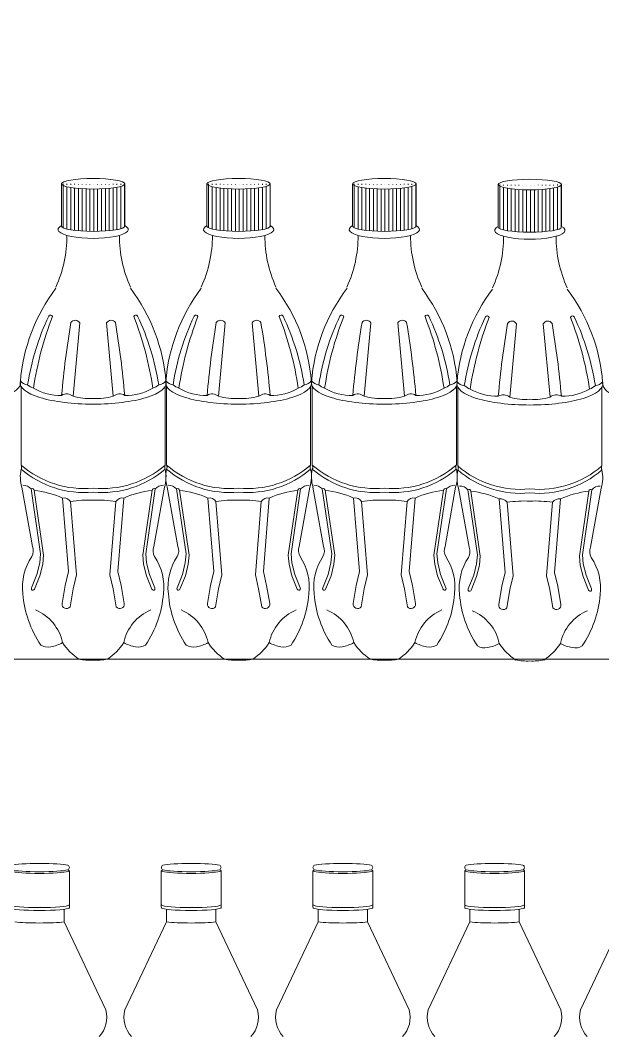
# Model space of a CAD drawing. Header units: millimetres. Extents: x 1287 to 21021, y -1522 to 4173.
# Drawn here: x 9309.25 to 9328.46, y 3402.32 to 3435.86 of the extents above; entities that cross this region are included whole.
import ezdxf

# ---------------------------------------------------------------- set-up
doc = ezdxf.new("R2010")
doc.units = ezdxf.units.MM

# ---------------------------------------------------------------- blocks, each defined once
blk = doc.blocks.new('şişe dolabı')
at = {"lineweight": 9}
h = blk.add_hatch(dxfattribs=at)
h.set_pattern_fill('LINE', scale=0.04, angle=90, style=0)
h.set_pattern_definition([(90, (9727.85199, 3674.91777), (-0.127, 8e-18), [])])
edge = h.paths.add_edge_path()
edge.add_ellipse((9756.013, 3726.257), major_axis=(1.045, 0), ratio=0.166366, start_angle=180, end_angle=360, ccw=False)
edge.add_line((9754.967, 3726.22), (9754.967, 3724.859))
edge.add_ellipse((9756.013, 3724.859), major_axis=(1.045, 0), ratio=0.166366, start_angle=180, end_angle=360)
edge.add_line((9757.058, 3724.859), (9757.058, 3726.22))
h = blk.add_hatch(dxfattribs=at)
h.set_pattern_fill('LINE', scale=0.04, angle=90, style=0)
h.set_pattern_definition([(90, (9732.65173, 3674.91777), (-0.127, 8e-18), [])])
edge = h.paths.add_edge_path()
edge.add_ellipse((9760.813, 3726.257), major_axis=(1.045, 0), ratio=0.166366, start_angle=180, end_angle=360, ccw=False)
edge.add_line((9759.767, 3726.22), (9759.767, 3724.859))
edge.add_ellipse((9760.813, 3724.859), major_axis=(1.045, 0), ratio=0.166366, start_angle=180, end_angle=360)
edge.add_line((9761.858, 3724.859), (9761.858, 3726.22))
h = blk.add_hatch(dxfattribs=at)
h.set_pattern_fill('LINE', scale=0.04, angle=90, style=0)
h.set_pattern_definition([(90, (9737.45998, 3674.91777), (-0.127, 8e-18), [])])
edge = h.paths.add_edge_path()
edge.add_ellipse((9765.621, 3726.257), major_axis=(1.045, 0), ratio=0.166366, start_angle=180, end_angle=360, ccw=False)
edge.add_line((9764.575, 3726.22), (9764.575, 3724.859))
edge.add_ellipse((9765.621, 3724.859), major_axis=(1.045, 0), ratio=0.166366, start_angle=180, end_angle=360)
edge.add_line((9766.666, 3724.859), (9766.666, 3726.22))
h = blk.add_hatch(dxfattribs=at)
h.set_pattern_fill('LINE', scale=0.04, angle=90, style=0)
h.set_pattern_definition([(90, (9742.26198, 3674.88957), (-0.127, 8e-18), [])])
edge = h.paths.add_edge_path()
edge.add_ellipse((9770.423, 3726.229), major_axis=(1.045, 0), ratio=0.166366, start_angle=180, end_angle=360, ccw=False)
edge.add_line((9769.377, 3726.192), (9769.377, 3724.831))
edge.add_ellipse((9770.423, 3724.831), major_axis=(1.045, 0), ratio=0.166366, start_angle=180, end_angle=360)
edge.add_line((9771.468, 3724.831), (9771.468, 3726.192))
at = {"color": 7, "lineweight": 9}
for p, q in [((9754.967, 3726.257), (9754.967, 3724.859)), ((9757.058, 3726.257), (9757.058, 3724.859)), ((9759.767, 3726.257), (9759.767, 3724.859)), ((9761.858, 3726.257), (9761.858, 3724.859)), ((9764.575, 3726.257), (9764.575, 3724.859)), ((9766.666, 3726.257), (9766.666, 3724.859)), ((9769.377, 3726.229), (9769.377, 3724.831)), ((9771.468, 3726.229), (9771.468, 3724.831)), ((9755.569, 3721.663), (9755.348, 3719.242)), ((9756.457, 3721.663), (9756.678, 3719.242)), ((9760.368, 3721.663), (9760.148, 3719.242)), ((9761.257, 3721.663), (9761.477, 3719.242)), ((9765.177, 3721.663), (9764.956, 3719.242)), ((9766.065, 3721.663), (9766.286, 3719.242)), ((9769.979, 3721.634), (9769.758, 3719.214)), ((9770.867, 3721.634), (9771.088, 3719.214)), ((9753.637, 3719.569), (9753.637, 3716.972)), ((9758.389, 3719.569), (9758.389, 3716.972)), ((9758.436, 3719.569), (9758.436, 3716.972)), ((9763.189, 3719.569), (9763.189, 3716.972)), ((9763.245, 3719.569), (9763.245, 3716.972)), ((9767.997, 3719.569), (9767.997, 3716.972)), ((9768.047, 3719.541), (9768.047, 3716.944)), ((9772.799, 3719.541), (9772.799, 3716.944)), ((9753.659, 3716.24), (9754.011, 3714.289)), ((9753.967, 3716.185), (9754.28, 3714.04)), ((9754.063, 3716.142), (9754.376, 3713.997)), ((9757.962, 3716.142), (9757.649, 3713.997)), ((9758.059, 3716.185), (9757.746, 3714.04)), ((9758.366, 3716.24), (9758.015, 3714.289)), ((9758.459, 3716.24), (9758.811, 3714.289)), ((9758.767, 3716.185), (9759.08, 3714.04)), ((9758.863, 3716.142), (9759.176, 3713.997)), ((9762.762, 3716.142), (9762.449, 3713.997)), ((9762.859, 3716.185), (9762.545, 3714.04)), ((9763.166, 3716.24), (9762.814, 3714.289)), ((9763.267, 3716.24), (9763.619, 3714.289)), ((9763.575, 3716.185), (9763.888, 3714.04)), ((9763.671, 3716.142), (9763.984, 3713.997)), ((9767.57, 3716.142), (9767.257, 3713.997)), ((9767.667, 3716.185), (9767.354, 3714.04)), ((9767.974, 3716.24), (9767.623, 3714.289)), ((9768.069, 3716.212), (9768.421, 3714.26)), ((9768.377, 3716.157), (9768.69, 3714.012)), ((9768.473, 3716.114), (9768.786, 3713.969)), ((9772.372, 3716.114), (9772.059, 3713.969)), ((9772.469, 3716.157), (9772.156, 3714.012)), ((9772.776, 3716.212), (9772.425, 3714.26)), ((9755, 3715.886), (9755.197, 3713.459)), ((9755.263, 3715.775), (9755.459, 3713.348)), ((9756.763, 3715.775), (9756.566, 3713.348)), ((9757.025, 3715.886), (9756.829, 3713.459)), ((9759.8, 3715.886), (9759.996, 3713.459)), ((9760.063, 3715.775), (9760.259, 3713.348)), ((9761.562, 3715.775), (9761.366, 3713.348)), ((9761.825, 3715.886), (9761.629, 3713.459)), ((9764.608, 3715.886), (9764.804, 3713.459)), ((9764.871, 3715.775), (9765.067, 3713.348)), ((9766.371, 3715.775), (9766.174, 3713.348)), ((9766.633, 3715.886), (9766.437, 3713.459)), ((9769.41, 3715.857), (9769.606, 3713.43)), ((9769.673, 3715.746), (9769.869, 3713.319)), ((9771.173, 3715.746), (9770.976, 3713.319)), ((9771.435, 3715.857), (9771.239, 3713.43)), ((9754.28, 3714.04), (9754.252, 3713.743)), ((9757.746, 3714.04), (9757.774, 3713.743)), ((9759.08, 3714.04), (9759.052, 3713.743)), ((9762.545, 3714.04), (9762.573, 3713.743)), ((9763.888, 3714.04), (9763.86, 3713.743)), ((9767.354, 3714.04), (9767.382, 3713.743)), ((9754.252, 3713.743), (9754.159, 3713.365)), ((9754.348, 3713.7), (9754.255, 3713.323)), ((9754.376, 3713.997), (9754.348, 3713.7)), ((9757.649, 3713.997), (9757.677, 3713.7)), ((9757.677, 3713.7), (9757.771, 3713.323)), ((9757.774, 3713.743), (9757.867, 3713.365)), ((9759.052, 3713.743), (9758.958, 3713.365)), ((9759.148, 3713.7), (9759.055, 3713.323)), ((9759.176, 3713.997), (9759.148, 3713.7)), ((9762.449, 3713.997), (9762.477, 3713.7)), ((9762.477, 3713.7), (9762.57, 3713.323)), ((9762.573, 3713.743), (9762.667, 3713.365)), ((9763.86, 3713.743), (9763.767, 3713.365)), ((9763.956, 3713.7), (9763.863, 3713.323)), ((9763.984, 3713.997), (9763.956, 3713.7)), ((9767.257, 3713.997), (9767.285, 3713.7)), ((9767.285, 3713.7), (9767.379, 3713.323)), ((9767.382, 3713.743), (9767.475, 3713.365)), ((9768.662, 3713.714), (9768.569, 3713.337)), ((9768.69, 3714.012), (9768.662, 3713.714)), ((9768.786, 3713.969), (9768.758, 3713.672)), ((9772.059, 3713.969), (9772.087, 3713.672)), ((9772.156, 3714.012), (9772.184, 3713.714)), ((9772.184, 3713.714), (9772.277, 3713.337)), ((9754.159, 3713.365), (9753.98, 3712.92)), ((9755.197, 3713.459), (9755.088, 3713.001)), ((9755.459, 3713.348), (9755.351, 3712.89)), ((9756.566, 3713.348), (9756.674, 3712.89)), ((9756.829, 3713.459), (9756.937, 3713.001)), ((9757.867, 3713.365), (9758.045, 3712.92)), ((9758.958, 3713.365), (9758.78, 3712.92)), ((9759.996, 3713.459), (9759.888, 3713.001)), ((9760.259, 3713.348), (9760.151, 3712.89)), ((9761.366, 3713.348), (9761.474, 3712.89)), ((9761.629, 3713.459), (9761.737, 3713.001)), ((9762.667, 3713.365), (9762.845, 3712.92)), ((9763.767, 3713.365), (9763.588, 3712.92)), ((9764.804, 3713.459), (9764.696, 3713.001)), ((9765.067, 3713.348), (9764.959, 3712.89)), ((9766.174, 3713.348), (9766.282, 3712.89)), ((9766.437, 3713.459), (9766.545, 3713.001)), ((9767.475, 3713.365), (9767.653, 3712.92)), ((9768.758, 3713.672), (9768.665, 3713.294)), ((9769.606, 3713.43), (9769.498, 3712.973)), ((9771.239, 3713.43), (9771.347, 3712.973)), ((9772.087, 3713.672), (9772.181, 3713.294)), ((9754.255, 3713.323), (9754.077, 3712.877)), ((9757.771, 3713.323), (9757.949, 3712.877)), ((9759.055, 3713.323), (9758.877, 3712.877)), ((9762.57, 3713.323), (9762.749, 3712.877)), ((9763.863, 3713.323), (9763.685, 3712.877)), ((9767.379, 3713.323), (9767.557, 3712.877)), ((9768.569, 3713.337), (9768.39, 3712.892)), ((9768.665, 3713.294), (9768.487, 3712.849)), ((9769.869, 3713.319), (9769.761, 3712.862)), ((9770.976, 3713.319), (9771.084, 3712.862)), ((9772.181, 3713.294), (9772.359, 3712.849)), ((9772.277, 3713.337), (9772.455, 3712.892)), ((9755.088, 3713.001), (9754.987, 3712.405)), ((9755.351, 3712.89), (9755.25, 3712.294)), ((9756.674, 3712.89), (9756.775, 3712.294)), ((9756.937, 3713.001), (9757.038, 3712.405)), ((9759.888, 3713.001), (9759.787, 3712.405)), ((9760.151, 3712.89), (9760.05, 3712.294)), ((9761.474, 3712.89), (9761.575, 3712.294)), ((9761.737, 3713.001), (9761.838, 3712.405)), ((9764.696, 3713.001), (9764.595, 3712.405)), ((9764.959, 3712.89), (9764.858, 3712.294)), ((9766.282, 3712.89), (9766.383, 3712.294)), ((9766.545, 3713.001), (9766.646, 3712.405)), ((9769.498, 3712.973), (9769.397, 3712.377)), ((9769.761, 3712.862), (9769.66, 3712.266)), ((9771.084, 3712.862), (9771.185, 3712.266)), ((9771.347, 3712.973), (9771.448, 3712.377)), ((9755.229, 3702.475), (9755.229, 3703.585)), ((9758.262, 3703.585), (9758.262, 3702.475)), ((9760.234, 3702.475), (9760.234, 3703.585)), ((9763.267, 3703.585), (9763.267, 3702.475)), ((9765.239, 3702.475), (9765.239, 3703.585)), ((9768.272, 3703.585), (9768.272, 3702.475)), ((9770.244, 3702.475), (9770.244, 3703.585)), ((9755.055, 3702.315), (9755.055, 3701.9)), ((9755.229, 3702.381), (9755.229, 3702.475)), ((9758.262, 3702.381), (9758.262, 3702.472)), ((9758.436, 3702.315), (9758.436, 3701.9)), ((9760.06, 3702.315), (9760.06, 3701.9)), ((9760.234, 3702.381), (9760.234, 3702.475)), ((9763.267, 3702.381), (9763.267, 3702.472)), ((9763.441, 3702.315), (9763.441, 3701.9)), ((9765.065, 3702.315), (9765.065, 3701.9)), ((9765.239, 3702.381), (9765.239, 3702.475)), ((9768.272, 3702.381), (9768.272, 3702.472)), ((9768.446, 3702.315), (9768.446, 3701.9)), ((9770.07, 3702.315), (9770.07, 3701.9)), ((9770.244, 3702.381), (9770.244, 3702.475)), ((9755.055, 3701.9), (9756.434, 3698.992)), ((9758.436, 3701.9), (9757.058, 3698.992)), ((9760.06, 3701.9), (9761.439, 3698.992)), ((9763.441, 3701.9), (9762.062, 3698.992)), ((9765.065, 3701.9), (9766.444, 3698.992)), ((9768.446, 3701.9), (9767.067, 3698.992)), ((9770.07, 3701.9), (9771.449, 3698.992)), ((9773.472, 3701.9), (9772.093, 3698.992))]:
    blk.add_line(p, q, dxfattribs=at)
at = {"lineweight": 9}
blk.add_line((9736.594, 3710.566), (9819.594, 3710.566), dxfattribs=at)
at = {"color": 7, "lineweight": 9}
for centre, radius, start, end in [((9751.074, 3724.54), 4.074, 335.47, 0.1502), ((9760.952, 3724.54), 4.074, 179.8498, 204.53), ((9755.873, 3724.54), 4.074, 335.47, 0.1502), ((9765.752, 3724.54), 4.074, 179.8498, 204.53), ((9760.682, 3724.54), 4.074, 335.47, 0.1502), ((9770.56, 3724.54), 4.074, 179.8498, 204.53), ((9765.484, 3724.512), 4.074, 335.47, 0.1502), ((9775.362, 3724.512), 4.074, 179.8498, 204.53), ((9759.452, 3719.27), 5.859, 142.8669, 175.5508), ((9752.574, 3719.27), 5.859, 4.4492, 37.1331), ((9764.252, 3719.27), 5.859, 142.8669, 175.5508), ((9757.373, 3719.27), 5.859, 4.4492, 37.1331), ((9769.06, 3719.27), 5.859, 142.8669, 175.5508), ((9762.182, 3719.27), 5.859, 4.4492, 37.1331), ((9773.862, 3719.242), 5.859, 142.8669, 175.5508), ((9766.984, 3719.242), 5.859, 4.4492, 37.1331), ((9761.908, 3718.385), 8.152, 154.5416, 171.264), ((9764.927, 3717.885), 11.005, 158.7389, 171.5101), ((9754.606, 3721.856), 0.0677, 17.1092, 149.9066), ((9755.42, 3721.584), 0.169, 27.8675, 147.731), ((9756.606, 3721.584), 0.169, 32.269, 152.1325), ((9757.419, 3721.856), 0.0677, 30.0934, 162.8908), ((9747.099, 3717.885), 11.005, 8.4899, 21.2611), ((9750.117, 3718.385), 8.152, 8.736, 25.4584), ((9766.708, 3718.385), 8.152, 154.5416, 171.264), ((9769.727, 3717.885), 11.005, 158.7389, 171.5101), ((9759.406, 3721.856), 0.0677, 17.1092, 149.9066), ((9760.219, 3721.584), 0.169, 27.8675, 147.731), ((9761.406, 3721.584), 0.169, 32.269, 152.1325), ((9762.219, 3721.856), 0.0677, 30.0934, 162.8908), ((9751.898, 3717.885), 11.005, 8.4899, 21.2611), ((9754.917, 3718.385), 8.152, 8.736, 25.4584), ((9771.516, 3718.385), 8.152, 154.5416, 171.264), ((9774.535, 3717.885), 11.005, 158.7389, 171.5101), ((9764.214, 3721.856), 0.0677, 17.1092, 149.9066), ((9765.028, 3721.584), 0.169, 27.8675, 147.731), ((9766.214, 3721.584), 0.169, 32.269, 152.1325), ((9767.027, 3721.856), 0.0677, 30.0934, 162.8908), ((9756.707, 3717.885), 11.005, 8.4899, 21.2611), ((9759.725, 3718.385), 8.152, 8.736, 25.4584), ((9776.318, 3718.357), 8.152, 154.5416, 171.264), ((9779.337, 3717.857), 11.005, 158.7389, 171.5101), ((9769.016, 3721.828), 0.0677, 17.1092, 149.9066), ((9771.829, 3721.828), 0.0677, 30.0934, 162.8908), ((9761.509, 3717.857), 11.005, 8.4899, 21.2611), ((9764.527, 3718.357), 8.152, 8.736, 25.4584), ((9785.877, 3716.555), 31.025, 170.5031, 174.9739), ((9726.148, 3716.555), 31.025, 5.0261, 9.4969), ((9790.677, 3716.555), 31.025, 170.5031, 174.9739), ((9730.948, 3716.555), 31.025, 5.0261, 9.4969), ((9795.485, 3716.555), 31.025, 170.5031, 174.9739), ((9735.756, 3716.555), 31.025, 5.0261, 9.4969), ((9800.287, 3716.527), 31.025, 170.5031, 174.9739), ((9769.83, 3721.556), 0.169, 27.8675, 147.731), ((9771.016, 3721.556), 0.169, 32.269, 152.1325), ((9740.558, 3716.527), 31.025, 5.0261, 9.4969), ((9753.88, 3719.961), 0.338, 217.8637, 265.0175), ((9758.146, 3719.961), 0.338, 274.9825, 322.1363), ((9758.68, 3719.961), 0.338, 217.8637, 265.0175), ((9762.945, 3719.961), 0.338, 274.9825, 322.1363), ((9763.488, 3719.961), 0.338, 217.8637, 265.0175), ((9767.754, 3719.961), 0.338, 274.9825, 322.1363), ((9768.29, 3719.932), 0.338, 217.8637, 265.0175), ((9772.556, 3719.932), 0.338, 274.9825, 322.1363), ((9754.323, 3720.201), 0.746, 230.7215, 247.9232), ((9754.921, 3721.017), 1.745, 239.7561, 271.6313), ((9757.104, 3721.017), 1.745, 268.3687, 300.2439), ((9757.703, 3720.201), 0.746, 292.0768, 309.2785), ((9759.123, 3720.201), 0.746, 230.7215, 247.9232), ((9759.721, 3721.017), 1.745, 239.7561, 271.6313), ((9761.904, 3721.017), 1.745, 268.3687, 300.2439), ((9762.502, 3720.201), 0.746, 292.0768, 309.2785), ((9763.931, 3720.201), 0.746, 230.7215, 247.9232), ((9764.529, 3721.017), 1.745, 239.7561, 271.6313), ((9766.712, 3721.017), 1.745, 268.3687, 300.2439), ((9767.311, 3720.201), 0.746, 292.0768, 309.2785), ((9768.733, 3720.173), 0.746, 230.7215, 247.9232), ((9769.331, 3720.989), 1.745, 239.7561, 271.6313), ((9771.514, 3720.989), 1.745, 268.3687, 300.2439), ((9772.113, 3720.173), 0.746, 292.0768, 309.2785), ((9755.139, 3719.005), 0.316, 48.6304, 122.0332), ((9755.875, 3721.028), 1.862, 253.557, 274.2423), ((9756.151, 3721.028), 1.862, 265.7577, 286.443), ((9756.887, 3719.005), 0.316, 57.9668, 131.3696), ((9759.939, 3719.005), 0.316, 48.6304, 122.0332), ((9760.675, 3721.028), 1.862, 253.557, 274.2423), ((9760.95, 3721.028), 1.862, 265.7577, 286.443), ((9761.686, 3719.005), 0.316, 57.9668, 131.3696), ((9764.747, 3719.005), 0.316, 48.6304, 122.0332), ((9765.483, 3721.028), 1.862, 253.557, 274.2423), ((9765.759, 3721.028), 1.862, 265.7577, 286.443), ((9766.495, 3719.005), 0.316, 57.9668, 131.3696), ((9769.549, 3718.977), 0.316, 48.6304, 122.0332), ((9770.285, 3721), 1.862, 253.557, 274.2423), ((9770.561, 3721), 1.862, 265.7577, 286.443), ((9771.297, 3718.977), 0.316, 57.9668, 131.3696), ((9754.801, 3716.583), 1.192, 167.5535, 196.747), ((9755.71, 3719.366), 3.167, 229.0989, 275.4821), ((9753.507, 3716.906), 0.145, 333.0533, 26.9467), ((9755.71, 3719.234), 3.167, 229.0989, 275.4821), ((9756.315, 3719.366), 3.167, 264.5179, 310.9011), ((9756.315, 3719.234), 3.167, 264.5179, 310.9011), ((9757.225, 3716.583), 1.192, 343.253, 12.4465), ((9758.518, 3716.906), 0.145, 153.0533, 206.9467), ((9759.6, 3716.583), 1.192, 167.5535, 196.747), ((9760.51, 3719.366), 3.167, 229.0989, 275.4821), ((9758.307, 3716.906), 0.145, 333.0533, 26.9467), ((9760.51, 3719.234), 3.167, 229.0989, 275.4821), ((9761.115, 3719.366), 3.167, 264.5179, 310.9011), ((9761.115, 3719.234), 3.167, 264.5179, 310.9011), ((9762.025, 3716.583), 1.192, 343.253, 12.4465), ((9763.318, 3716.906), 0.145, 153.0533, 206.9467), ((9764.409, 3716.583), 1.192, 167.5535, 196.747), ((9765.318, 3719.366), 3.167, 229.0989, 275.4821), ((9763.115, 3716.906), 0.145, 333.0533, 26.9467), ((9765.318, 3719.234), 3.167, 229.0989, 275.4821), ((9765.923, 3719.366), 3.167, 264.5179, 310.9011), ((9765.923, 3719.234), 3.167, 264.5179, 310.9011), ((9766.833, 3716.583), 1.192, 343.253, 12.4465), ((9768.126, 3716.906), 0.145, 153.0533, 206.9467), ((9769.211, 3716.555), 1.192, 167.5535, 196.747), ((9770.12, 3719.338), 3.167, 229.0989, 275.4821), ((9767.917, 3716.878), 0.145, 333.0533, 26.9467), ((9770.12, 3719.206), 3.167, 229.0989, 275.4821), ((9770.725, 3719.338), 3.167, 264.5179, 310.9011), ((9770.725, 3719.206), 3.167, 264.5179, 310.9011), ((9771.635, 3716.555), 1.192, 343.253, 12.4465), ((9772.928, 3716.878), 0.145, 153.0533, 206.9467), ((9753.696, 3715.95), 0.359, 40.8817, 91.164), ((9754.004, 3716.138), 0.0599, 4.3476, 127.8576), ((9753.7, 3712.981), 3.182, 65.8855, 83.4441), ((9758.326, 3712.981), 3.182, 96.5559, 114.1145), ((9758.022, 3716.138), 0.0599, 52.1424, 175.6524), ((9758.33, 3715.95), 0.359, 88.836, 139.1183), ((9758.495, 3715.95), 0.359, 40.8817, 91.164), ((9758.803, 3716.138), 0.0599, 4.3476, 127.8576), ((9758.5, 3712.981), 3.182, 65.8855, 83.4441), ((9763.125, 3712.981), 3.182, 96.5559, 114.1145), ((9762.822, 3716.138), 0.0599, 52.1424, 175.6524), ((9763.13, 3715.95), 0.359, 88.836, 139.1183), ((9763.304, 3715.95), 0.359, 40.8817, 91.164), ((9763.612, 3716.138), 0.0599, 4.3476, 127.8576), ((9763.308, 3712.981), 3.182, 65.8855, 83.4441), ((9767.934, 3712.981), 3.182, 96.5559, 114.1145), ((9767.63, 3716.138), 0.0599, 52.1424, 175.6524), ((9767.938, 3715.95), 0.359, 88.836, 139.1183), ((9768.106, 3715.922), 0.359, 40.8817, 91.164), ((9768.414, 3716.11), 0.0599, 4.3476, 127.8576), ((9768.11, 3712.953), 3.182, 65.8855, 83.4441), ((9772.736, 3712.953), 3.182, 96.5559, 114.1145), ((9772.432, 3716.11), 0.0599, 52.1424, 175.6524), ((9772.74, 3715.922), 0.359, 88.836, 139.1183), ((9755.049, 3715.634), 0.256, 33.2178, 101.0314), ((9755.852, 3711.667), 4.149, 87.7779, 98.1583), ((9756.174, 3711.667), 4.149, 81.8417, 92.2221), ((9756.977, 3715.634), 0.256, 78.9686, 146.7822), ((9759.849, 3715.634), 0.256, 33.2178, 101.0314), ((9760.652, 3711.667), 4.149, 87.7779, 98.1583), ((9760.973, 3711.667), 4.149, 81.8417, 92.2221), ((9761.776, 3715.634), 0.256, 78.9686, 146.7822), ((9764.657, 3715.634), 0.256, 33.2178, 101.0314), ((9765.46, 3711.667), 4.149, 87.7779, 98.1583), ((9765.782, 3711.667), 4.149, 81.8417, 92.2221), ((9766.585, 3715.634), 0.256, 78.9686, 146.7822), ((9769.459, 3715.606), 0.256, 33.2178, 101.0314), ((9770.262, 3711.639), 4.149, 87.7779, 98.1583), ((9770.584, 3711.639), 4.149, 81.8417, 92.2221), ((9771.387, 3715.606), 0.256, 78.9686, 146.7822), ((9753.648, 3714.149), 0.389, 330.2047, 21.0695), ((9758.378, 3714.149), 0.389, 158.9305, 209.7953), ((9758.447, 3714.149), 0.389, 330.2047, 21.0695), ((9763.178, 3714.149), 0.389, 158.9305, 209.7953), ((9763.256, 3714.149), 0.389, 330.2047, 21.0695), ((9767.986, 3714.149), 0.389, 158.9305, 209.7953), ((9768.058, 3714.12), 0.389, 330.2047, 21.0695), ((9772.788, 3714.12), 0.389, 158.9305, 209.7953), ((9755.498, 3712.949), 1.817, 146.353, 187.0356), ((9756.528, 3712.949), 1.817, 352.9644, 33.647), ((9760.298, 3712.949), 1.817, 146.353, 187.0356), ((9761.327, 3712.949), 1.817, 352.9644, 33.647), ((9765.106, 3712.949), 1.817, 146.353, 187.0356), ((9766.136, 3712.949), 1.817, 352.9644, 33.647), ((9769.908, 3712.92), 1.817, 146.353, 187.0356), ((9770.938, 3712.92), 1.817, 352.9644, 33.647), ((9757.203, 3712.998), 3.519, 184.4312, 213.9131), ((9754.026, 3712.893), 0.0531, 149.6058, 342.5995), ((9754.822, 3712.998), 3.519, 326.0869, 355.5688), ((9758, 3712.893), 0.0531, 197.4005, 30.3942), ((9762.003, 3712.998), 3.519, 184.4312, 213.9131), ((9758.826, 3712.893), 0.0531, 149.6058, 342.5995), ((9759.622, 3712.998), 3.519, 326.0869, 355.5688), ((9762.799, 3712.893), 0.0531, 197.4005, 30.3942), ((9766.811, 3712.998), 3.519, 184.4312, 213.9131), ((9763.634, 3712.893), 0.0531, 149.6058, 342.5995), ((9764.43, 3712.998), 3.519, 326.0869, 355.5688), ((9767.607, 3712.893), 0.0531, 197.4005, 30.3942), ((9771.613, 3712.97), 3.519, 184.4312, 213.9131), ((9768.436, 3712.865), 0.0531, 149.6058, 342.5995), ((9769.232, 3712.97), 3.519, 326.0869, 355.5688), ((9772.409, 3712.865), 0.0531, 197.4005, 30.3942), ((9755.134, 3712.384), 0.148, 172.0326, 322.2167), ((9756.892, 3712.384), 0.148, 217.7833, 7.9674), ((9759.933, 3712.384), 0.148, 172.0326, 322.2167), ((9761.692, 3712.384), 0.148, 217.7833, 7.9674), ((9764.742, 3712.384), 0.148, 172.0326, 322.2167), ((9766.5, 3712.384), 0.148, 217.7833, 7.9674), ((9769.544, 3712.356), 0.148, 172.0326, 322.2167), ((9771.302, 3712.356), 0.148, 217.7833, 7.9674), ((9753.513, 3710.792), 1.527, 12.2077, 66.8778), ((9758.513, 3710.792), 1.527, 113.1222, 167.7923), ((9758.313, 3710.792), 1.527, 12.2077, 66.8778), ((9763.313, 3710.792), 1.527, 113.1222, 167.7923), ((9763.121, 3710.792), 1.527, 12.2077, 66.8778), ((9768.121, 3710.792), 1.527, 113.1222, 167.7923), ((9767.923, 3710.764), 1.527, 12.2077, 66.8778), ((9772.923, 3710.764), 1.527, 113.1222, 167.7923), ((9754.52, 3711.418), 0.451, 238.244, 282.5613), ((9754.418, 3712.159), 1.198, 279.6278, 299.3435), ((9756.643, 3712.189), 1.959, 213.2722, 235.8121), ((9755.383, 3712.189), 1.959, 304.1879, 326.7278), ((9757.608, 3712.159), 1.198, 240.6565, 260.3722), ((9757.505, 3711.418), 0.451, 257.4387, 301.756), ((9759.32, 3711.418), 0.451, 238.244, 282.5613), ((9759.218, 3712.159), 1.198, 279.6278, 299.3435), ((9761.443, 3712.189), 1.959, 213.2722, 235.8121), ((9760.183, 3712.189), 1.959, 304.1879, 326.7278), ((9762.408, 3712.159), 1.198, 240.6565, 260.3722), ((9762.305, 3711.418), 0.451, 257.4387, 301.756), ((9764.128, 3711.418), 0.451, 238.244, 282.5613), ((9764.026, 3712.159), 1.198, 279.6278, 299.3435), ((9766.251, 3712.189), 1.959, 213.2722, 235.8121), ((9764.991, 3712.189), 1.959, 304.1879, 326.7278), ((9767.216, 3712.159), 1.198, 240.6565, 260.3722), ((9767.113, 3711.418), 0.451, 257.4387, 301.756), ((9768.93, 3711.39), 0.451, 238.244, 282.5613), ((9768.828, 3712.131), 1.198, 279.6278, 299.3435), ((9771.053, 3712.161), 1.959, 213.2722, 235.8121), ((9769.793, 3712.161), 1.959, 304.1879, 326.7278), ((9772.018, 3712.131), 1.198, 240.6565, 260.3722), ((9771.915, 3711.39), 0.451, 257.4387, 301.756), ((9755.91, 3712.538), 2.003, 259.4054, 272.9298), ((9756.115, 3712.538), 2.003, 267.0702, 280.5946), ((9760.71, 3712.538), 2.003, 259.4054, 272.9298), ((9760.915, 3712.538), 2.003, 267.0702, 280.5946), ((9765.518, 3712.538), 2.003, 259.4054, 272.9298), ((9765.723, 3712.538), 2.003, 267.0702, 280.5946), ((9770.32, 3712.51), 2.003, 259.4054, 272.9298), ((9770.525, 3712.51), 2.003, 267.0702, 280.5946), ((9755.144, 3703.692), 0.0851, 292.2628, 67.7372), ((9758.348, 3703.692), 0.0851, 112.2628, 247.7372), ((9760.149, 3703.692), 0.0851, 292.2628, 67.7372), ((9763.352, 3703.692), 0.0851, 112.2628, 247.7372), ((9765.154, 3703.692), 0.0851, 292.2628, 67.7372), ((9768.357, 3703.692), 0.0851, 112.2628, 247.7372), ((9770.159, 3703.692), 0.0851, 292.2628, 67.7372), ((9755.202, 3702.472), 0.0267, 307.8222, 5.9685), ((9755.202, 3702.378), 0.0267, 307.8222, 5.9685), ((9758.289, 3702.472), 0.0267, 174.0315, 232.1778), ((9758.289, 3702.378), 0.0267, 174.0315, 232.1778), ((9760.207, 3702.472), 0.0267, 307.8222, 5.9685), ((9760.207, 3702.378), 0.0267, 307.8222, 5.9685), ((9763.294, 3702.472), 0.0267, 174.0315, 232.1778), ((9763.294, 3702.378), 0.0267, 174.0315, 232.1778), ((9765.212, 3702.472), 0.0267, 307.8222, 5.9685), ((9765.212, 3702.378), 0.0267, 307.8222, 5.9685), ((9768.299, 3702.472), 0.0267, 174.0315, 232.1778), ((9768.299, 3702.378), 0.0267, 174.0315, 232.1778), ((9770.217, 3702.472), 0.0267, 307.8222, 5.9685), ((9770.217, 3702.378), 0.0267, 307.8222, 5.9685), ((9755.532, 3698.754), 0.933, 316.5219, 14.7719), ((9757.96, 3698.754), 0.933, 165.2281, 223.4781), ((9760.537, 3698.754), 0.933, 316.5219, 14.7719), ((9762.965, 3698.754), 0.933, 165.2281, 223.4781), ((9765.542, 3698.754), 0.933, 316.5219, 14.7719), ((9767.969, 3698.754), 0.933, 165.2281, 223.4781), ((9770.546, 3698.754), 0.933, 316.5219, 14.7719), ((9772.996, 3698.754), 0.933, 165.2281, 223.4781)]:
    blk.add_arc(centre, radius, start, end, dxfattribs=at)
for centre in [(9756.013, 3726.257), (9760.813, 3726.257), (9765.621, 3726.257), (9770.423, 3726.229)]:
    blk.add_ellipse(centre, major_axis=(1.045, 0), ratio=0.166366, dxfattribs=at)
at = {"color": 7, "lineweight": 9, "extrusion": (0, 0, -1)}
for centre, major_axis, ratio, start_param, end_param in [((9756.013, 3724.747), (-1.159, 0), 0.254188, 2.694786, 6.729992), ((9760.813, 3724.747), (-1.159, 0), 0.254188, 2.694786, 6.729992), ((9765.621, 3724.747), (-1.159, 0), 0.254188, 2.694786, 6.729992), ((9770.423, 3724.719), (-1.159, 0), 0.254188, 2.694786, 6.729992), ((9751.205, 3719.68), (-2.407, 0), 0.289681, 3.077687, 4.712389), ((9756.013, 3719.68), (-2.407, 0), 0.289681, 3.077687, 4.712389), ((9760.813, 3719.68), (-2.407, 0), 0.289681, 3.077687, 4.712389), ((9765.621, 3719.68), (-2.407, 0), 0.289681, 3.077687, 4.712389), ((9770.423, 3719.652), (-2.407, 0), 0.289681, 3.077687, 4.712389), ((9754.243, 3703.743), (-0.986, 0), 0.087618, 1.570796, 2.812571), ((9759.248, 3703.743), (-0.986, 0), 0.087618, 1.570796, 2.812571), ((9764.253, 3703.743), (-0.986, 0), 0.087618, 1.570796, 2.812571), ((9769.258, 3703.743), (-0.986, 0), 0.087618, 1.570796, 2.812571), ((9754.243, 3703.585), (0.986, 0), 0.087618, 5.954164, 9.753799), ((9754.243, 3703.641), (0.986, 0), 0.087618, 1.570796, 2.812571), ((9759.248, 3703.585), (0.986, 0), 0.087618, 5.954164, 9.753799), ((9759.248, 3703.641), (0.986, 0), 0.087618, 1.570796, 2.812571), ((9764.253, 3703.585), (0.986, 0), 0.087618, 5.954164, 9.753799), ((9764.253, 3703.641), (0.986, 0), 0.087618, 1.570796, 2.812571), ((9769.258, 3703.585), (0.986, 0), 0.087618, 5.954164, 9.753799), ((9769.258, 3703.641), (0.986, 0), 0.087618, 1.570796, 2.812571), ((9754.251, 3702.458), (0.986, 0), 0.087618, 7.861459, 9.349263), ((9754.251, 3702.363), (0.986, 0), 0.087618, 7.861459, 9.349263), ((9759.255, 3702.458), (0.986, 0), 0.087618, 7.861459, 9.349263), ((9759.255, 3702.363), (0.986, 0), 0.087618, 7.861459, 9.349263), ((9764.26, 3702.458), (0.986, 0), 0.087618, 7.861459, 9.349263), ((9764.26, 3702.363), (0.986, 0), 0.087618, 7.861459, 9.349263), ((9769.265, 3702.458), (0.986, 0), 0.087618, 7.861459, 9.349263), ((9769.265, 3702.363), (0.986, 0), 0.087618, 7.861459, 9.349263), ((9754.251, 3701.948), (0.986, 0), 0.087618, 7.861459, 8.83468), ((9759.255, 3701.948), (0.986, 0), 0.087618, 7.861459, 8.83468), ((9764.26, 3701.948), (0.986, 0), 0.087618, 7.861459, 8.83468), ((9769.265, 3701.948), (0.986, 0), 0.087618, 7.861459, 8.83468)]:
    blk.add_ellipse(centre, major_axis=major_axis, ratio=ratio, start_param=start_param, end_param=end_param, dxfattribs=at)
at = {"color": 7, "lineweight": 9}
for centre, major_axis, ratio, start_param, end_param in [((9756.013, 3724.859), (1.045, 0), 0.166366, 3.141593, 6.283185), ((9760.813, 3724.859), (1.045, 0), 0.166366, 3.141593, 6.283185), ((9765.621, 3724.859), (1.045, 0), 0.166366, 3.141593, 6.283185), ((9770.423, 3724.831), (1.045, 0), 0.166366, 3.141593, 6.283185), ((9756.013, 3719.68), (2.407, 0), 0.289681, 3.077687, 4.712389), ((9760.813, 3719.68), (2.407, 0), 0.289681, 3.077687, 4.712389), ((9765.621, 3719.68), (2.407, 0), 0.289681, 3.077687, 4.712389), ((9770.423, 3719.652), (2.407, 0), 0.289681, 3.077687, 4.712389), ((9775.231, 3719.652), (2.407, 0), 0.289681, 3.077687, 4.712389), ((9754.243, 3703.743), (0.986, 0), 0.087618, 1.570796, 2.812571), ((9759.248, 3703.743), (0.986, 0), 0.087618, 1.570796, 2.812571), ((9764.253, 3703.743), (0.986, 0), 0.087618, 1.570796, 2.812571), ((9769.258, 3703.743), (0.986, 0), 0.087618, 1.570796, 2.812571), ((9754.243, 3703.641), (-0.986, 0), 0.087618, 1.570796, 2.812571), ((9759.248, 3703.641), (-0.986, 0), 0.087618, 1.570796, 2.812571), ((9764.253, 3703.641), (-0.986, 0), 0.087618, 1.570796, 2.812571), ((9769.258, 3703.641), (-0.986, 0), 0.087618, 1.570796, 2.812571), ((9754.236, 3702.458), (-0.986, 0), 0.087618, 7.861459, 9.349263), ((9754.236, 3702.363), (-0.986, 0), 0.087618, 7.861459, 9.349263), ((9759.241, 3702.458), (-0.986, 0), 0.087618, 7.861459, 9.349263), ((9759.241, 3702.363), (-0.986, 0), 0.087618, 7.861459, 9.349263), ((9764.246, 3702.458), (-0.986, 0), 0.087618, 7.861459, 9.349263), ((9764.246, 3702.363), (-0.986, 0), 0.087618, 7.861459, 9.349263), ((9769.251, 3702.458), (-0.986, 0), 0.087618, 7.861459, 9.349263), ((9769.251, 3702.363), (-0.986, 0), 0.087618, 7.861459, 9.349263), ((9754.236, 3701.948), (-0.986, 0), 0.087618, 7.861459, 8.83468), ((9759.241, 3701.948), (-0.986, 0), 0.087618, 7.861459, 8.83468), ((9764.246, 3701.948), (-0.986, 0), 0.087618, 7.861459, 8.83468), ((9769.251, 3701.948), (-0.986, 0), 0.087618, 7.861459, 8.83468)]:
    blk.add_ellipse(centre, major_axis=major_axis, ratio=ratio, start_param=start_param, end_param=end_param, dxfattribs=at)

msp = doc.modelspace()

# ---------------------------------------------------------------- hatches: boundary and pattern name
h = msp.add_hatch(color=256)
h.dxf.hatch_style = 1
h.paths.add_polyline_path([(10598.775, 584.53), (10598.775, 4059.675), (5942.638, 4059.675), (5942.638, 584.53)])
h.paths.add_polyline_path([(5962.638, 604.53), (5962.638, 4039.675), (10578.775, 4039.675), (10578.775, 604.53)], flags=16)
h.paths.add_polyline_path([(6519.893, 778.27), (6520.667, 3865.935), (6536.057, 3865.935), (6535.283, 778.27)], flags=0)
h.paths.add_polyline_path([(6015.638, 1487.424), (6015.635, 1502.885), (6468.358, 1502.885), (6468.358, 1487.495)], flags=0)
h.paths.add_polyline_path([(6080.278, 1558.408), (6080.278, 1881.292), (6183.601, 1881.292), (6183.601, 1558.408)], flags=0)
h.paths.add_polyline_path([(6071.667, 1891.8), (6037.227, 1891.8), (6054.447, 1921.935)], flags=0)
h.paths.add_polyline_path([(6015.635, 1969.703), (6015.638, 1985.164), (6468.358, 1985.093), (6468.358, 1969.703)], flags=0)
h.paths.add_polyline_path([(6015.521, 2302.178), (6015.523, 2317.639), (6468.243, 2317.568), (6468.243, 2302.178)], flags=0)
h.paths.add_polyline_path([(6015.556, 2537.898), (6015.558, 2553.359), (6468.278, 2553.288), (6468.278, 2537.898)], flags=0)
h.paths.add_polyline_path([(6015.591, 2763.088), (6015.594, 2778.549), (6468.313, 2778.478), (6468.313, 2763.088)], flags=0)
h.paths.add_polyline_path([(6015.635, 2988.278), (6015.638, 3003.739), (6468.358, 3003.668), (6468.358, 2988.278)], flags=0)
h.paths.add_polyline_path([(6015.635, 3269.753), (6015.638, 3285.214), (6468.358, 3285.143), (6468.358, 3269.753)], flags=0)
h.paths.add_polyline_path([(6015.635, 3569.858), (6015.638, 3585.319), (6468.358, 3585.248), (6468.358, 3569.858)], flags=0)
h.paths.add_polyline_path([(6011.198, 802.859), (6502.295, 802.859), (6502.295, 1366.204), (6011.198, 1366.204)], flags=8)
h.paths.add_polyline_path([(6032.866, 1386.231), (6154.175, 1386.231), (6154.175, 1444.648), (6032.866, 1444.648)], flags=8)
h.paths.add_polyline_path([(6083.249, 2022.59), (6419.744, 2022.59), (6419.744, 2188.638), (6083.249, 2188.638)], flags=8)
h.paths.add_polyline_path([(6032.989, 3510.142), (6274.583, 3510.142), (6274.583, 3568.56), (6032.989, 3568.56)], flags=8)
h.paths.add_polyline_path([(6192.211, 1890.769), (6318.904, 1890.769), (6318.904, 1916.599), (6192.211, 1916.599)], flags=8)
h.paths.add_polyline_path([(6096.728, 1889.902), (6173.401, 1889.902), (6173.401, 1915.733), (6096.728, 1915.733)], flags=8)
h.paths.add_polyline_path([(6219.686, 3657.173), (6505.428, 3657.173), (6505.428, 3704.638), (6219.686, 3704.638)], flags=8)

# ---------------------------------------------------------------- block references
msp.add_blockref('şişe dolabı', (-444.361, -295.787))

doc.saveas('drawing.dxf')
